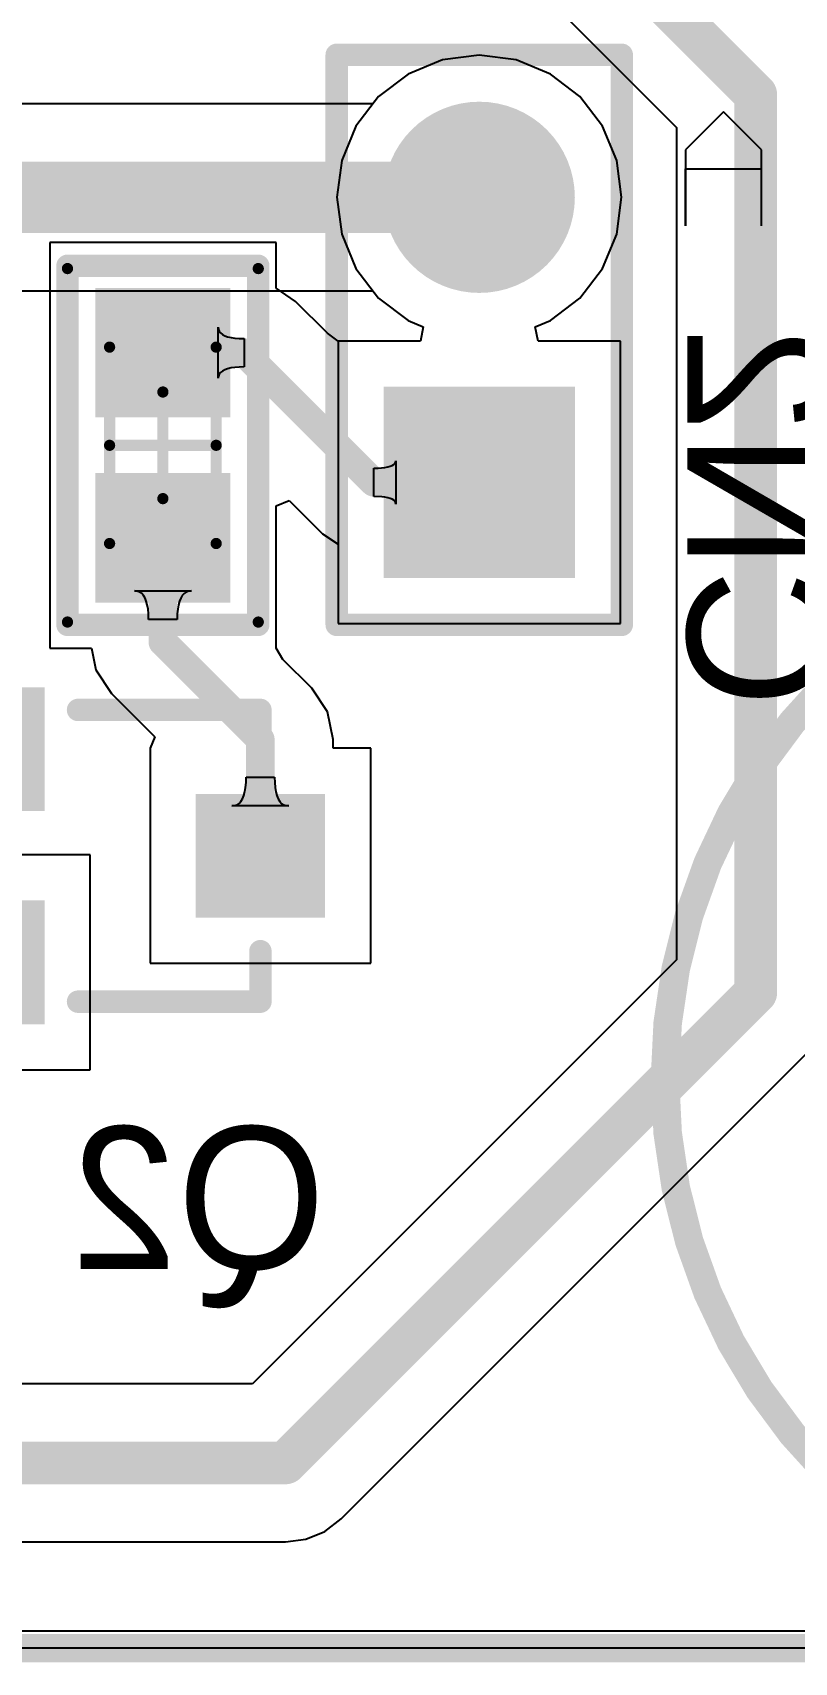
# Model space of a CAD drawing. Extents: x 8 to 204, y 9 to 177.
# Drawn here: x 174.91 to 181.7, y 17.65 to 32.18 of the extents above; entities that cross this region are included whole.
import ezdxf

# ---------------------------------------------------------------- set-up
doc = ezdxf.new("R2010")
doc.units = 0
doc.layers.get('0').update_dxf_attribs({"linetype": 'CONTINUOUS'})
for name, color, linetype in [('BOTTOMLAYER', 5, 'CONTINUOUS'), ('BOTTOMOVERLAY', 54, 'CONTINUOUS'), ('BOTTOMPASTE', 16, 'CONTINUOUS'), ('BOTTOMSOLDER', 6, 'CONTINUOUS'), ('MECHANICAL13', 56, 'CONTINUOUS'), ('MECHANICAL15', 56, 'CONTINUOUS'), ('MECHANICAL3', 76, 'CONTINUOUS'), ('MULTILAYER', 9, 'CONTINUOUS'), ('PADHOLELAYER', 156, 'CONTINUOUS'), ('TOPLAYER', 1, 'CONTINUOUS'), ('TOPOVERLAY', 2, 'CONTINUOUS'), ('TOPSOLDER', 216, 'CONTINUOUS')]:
    doc.layers.add(name, color=color, linetype=linetype)

# ---------------------------------------------------------------- blocks, each defined once
blk = doc.blocks.new('______3_115')
at = {"layer": 'BOTTOMLAYER', "const_width": 0.762}
blk.add_lwpolyline([(-0.381, 0, 1), (0.381, 0, 1)], format="xyb", close=True, dxfattribs=at)
at = {"layer": 'BOTTOMSOLDER', "const_width": 0.864}
blk.add_lwpolyline([(-0.432, 0, 1), (0.432, 0, 1)], format="xyb", close=True, dxfattribs=at)
at = {"layer": 'MULTILAYER', "const_width": 0.762}
blk.add_lwpolyline([(-0.381, 0, 1), (0.381, 0, 1)], format="xyb", close=True, dxfattribs=at)
at = {"layer": 'PADHOLELAYER', "const_width": 1.5}
blk.add_lwpolyline([(-0.75, 0, 1), (0.75, 0, 1)], format="xyb", close=True, dxfattribs=at)
at = {"layer": 'TOPLAYER', "const_width": 0.762}
blk.add_lwpolyline([(-0.381, 0, 1), (0.381, 0, 1)], format="xyb", close=True, dxfattribs=at)
at = {"layer": 'TOPOVERLAY'}
for points, const_width in [([(5, 0, 1), (-5, 0, 1)], 0.254), ([(-5.064, 0, 1), (-4.937, 0, 1)], 0.127), ([(4.937, 0, 1), (5.064, 0, 1)], 0.127)]:
    blk.add_lwpolyline(points, format="xyb", close=True, dxfattribs=dict(at, const_width=const_width))
at = {"layer": 'TOPSOLDER', "const_width": 0.864}
blk.add_lwpolyline([(-0.432, 0, 1), (0.432, 0, 1)], format="xyb", close=True, dxfattribs=at)
blk = doc.blocks.new('0603___MONTAGEM_M_QUINA_09')
at = {"layer": 'BOTTOMLAYER'}
for points in [[(-1.3, 0.5), (-1.3, -0.5), (-0.35, 0.5), (-0.35, -0.5)], [(0.35, 0.5), (0.35, -0.5), (1.3, 0.5), (1.3, -0.5)]]:
    blk.add_solid(points, dxfattribs=at)
at = {"layer": 'BOTTOMOVERLAY', "const_width": 0.2}
for points in [[(-1.6, 0.85), (-1.6, -0.85)], [(-1.6, 0.85), (1.6, 0.85)], [(1.6, 0.85), (1.6, -0.85)], [(-1.6, -0.85), (1.6, -0.85)]]:
    blk.add_lwpolyline(points, dxfattribs=at)
at = {"layer": 'BOTTOMOVERLAY', "const_width": 0.1}
for points in [[(-1.65, 0.85, 1), (-1.55, 0.85, 1)], [(-1.65, 0.85, 1), (-1.55, 0.85, 1)], [(1.55, 0.85, 1), (1.65, 0.85, 1)], [(1.55, 0.85, 1), (1.65, 0.85, 1)], [(-1.65, -0.85, 1), (-1.55, -0.85, 1)], [(-1.65, -0.85, 1), (-1.55, -0.85, 1)], [(1.55, -0.85, 1), (1.65, -0.85, 1)], [(1.55, -0.85, 1), (1.65, -0.85, 1)]]:
    blk.add_lwpolyline(points, format="xyb", close=True, dxfattribs=at)
at = {"layer": 'BOTTOMPASTE'}
for points in [[(-1.3, 0.5), (-1.3, -0.5), (-0.35, 0.5), (-0.35, -0.5)], [(0.35, 0.5), (0.35, -0.5), (1.3, 0.5), (1.3, -0.5)]]:
    blk.add_solid(points, dxfattribs=at)
at = {"layer": 'BOTTOMSOLDER'}
for points in [[(-1.402, 0.602), (-1.402, -0.602), (-0.248, 0.602), (-0.248, -0.602)], [(0.248, 0.602), (0.248, -0.602), (1.402, 0.602), (1.402, -0.602)]]:
    blk.add_solid(points, dxfattribs=at)
at = {"layer": 'MECHANICAL13', "const_width": 0.1}
for points in [[(-0.875, 0.475), (-0.875, -0.475)], [(-0.875, 0.475), (0.875, 0.475)], [(0.875, 0.475), (0.875, -0.475)], [(-0.875, -0.475), (0.875, -0.475)]]:
    blk.add_lwpolyline(points, dxfattribs=at)
at = {"layer": 'MECHANICAL13', "const_width": 0.05}
for points in [[(-0.9, 0.475, 1), (-0.85, 0.475, 1)], [(-0.9, 0.475, 1), (-0.85, 0.475, 1)], [(0.85, 0.475, 1), (0.9, 0.475, 1)], [(0.85, 0.475, 1), (0.9, 0.475, 1)], [(-0.9, -0.475, 1), (-0.85, -0.475, 1)], [(-0.9, -0.475, 1), (-0.85, -0.475, 1)], [(0.85, -0.475, 1), (0.9, -0.475, 1)], [(0.85, -0.475, 1), (0.9, -0.475, 1)]]:
    blk.add_lwpolyline(points, format="xyb", close=True, dxfattribs=at)
at = {"layer": 'MECHANICAL15', "const_width": 0.1}
for points in [[(-1.575, 0.85), (-1.575, -0.85)], [(-1.575, 0.85), (1.575, 0.85)], [(1.575, 0.85), (1.575, -0.85)], [(0, 0.475), (0, -0.475)], [(-0.475, 0), (0.475, 0)], [(-1.575, -0.85), (1.575, -0.85)]]:
    blk.add_lwpolyline(points, dxfattribs=at)
at = {"layer": 'MECHANICAL15', "const_width": 0.05}
for points in [[(-1.6, 0.85, 1), (-1.55, 0.85, 1)], [(-1.6, 0.85, 1), (-1.55, 0.85, 1)], [(1.55, 0.85, 1), (1.6, 0.85, 1)], [(1.55, 0.85, 1), (1.6, 0.85, 1)], [(-0.025, 0.475, 1), (0.025, 0.475, 1)], [(-0.5, 0, 1), (-0.45, 0, 1)], [(0.45, 0, 1), (0.5, 0, 1)], [(-0.025, -0.475, 1), (0.025, -0.475, 1)], [(-1.6, -0.85, 1), (-1.55, -0.85, 1)], [(-1.6, -0.85, 1), (-1.55, -0.85, 1)], [(1.55, -0.85, 1), (1.6, -0.85, 1)], [(1.55, -0.85, 1), (1.6, -0.85, 1)]]:
    blk.add_lwpolyline(points, format="xyb", close=True, dxfattribs=at)
blk = doc.blocks.new('SOT_23B_B_193')
at = {"layer": 'BOTTOMLAYER'}
for points in [[(-1.4, 0.775), (-0.5, 0.775), (-1.4, 1.725), (-0.5, 1.725)], [(0.5, 0.775), (1.4, 0.775), (0.5, 1.725), (1.4, 1.725)], [(-0.45, -1.725), (0.45, -1.725), (-0.45, -0.775), (0.45, -0.775)]]:
    blk.add_solid(points, dxfattribs=at)
at = {"layer": 'BOTTOMOVERLAY'}
for points, const_width in [([(-1.825, 1.25, 1), (-2.075, 1.25, 1)], 0.25), ([(-2.138, 1.25, 1), (-2.013, 1.25, 1)], 0.125), ([(-1.887, 1.25, 1), (-1.763, 1.25, 1)], 0.125), ([(-1.35, 0.375, 1), (-1.25, 0.375, 1)], 0.1), ([(1.25, 0.375, 1), (1.35, 0.375, 1)], 0.1), ([(-1.35, -1.25, 1), (-1.25, -1.25, 1)], 0.1), ([(-1.35, -1.25, 1), (-1.25, -1.25, 1)], 0.1), ([(-0.9, -1.25, 1), (-0.8, -1.25, 1)], 0.1), ([(0.8, -1.25, 1), (0.9, -1.25, 1)], 0.1), ([(1.25, -1.25, 1), (1.35, -1.25, 1)], 0.1), ([(1.25, -1.25, 1), (1.35, -1.25, 1)], 0.1)]:
    blk.add_lwpolyline(points, format="xyb", close=True, dxfattribs=dict(at, const_width=const_width))
at = {"layer": 'BOTTOMOVERLAY', "const_width": 0.2}
for points in [[(-1.3, 0.375), (-1.3, -1.25)], [(1.3, 0.375), (1.3, -1.25)], [(-1.3, -1.25), (-0.85, -1.25)], [(0.85, -1.25), (1.3, -1.25)]]:
    blk.add_lwpolyline(points, dxfattribs=at)
at = {"layer": 'BOTTOMPASTE'}
for points in [[(-1.4, 0.775), (-0.5, 0.775), (-1.4, 1.725), (-0.5, 1.725)], [(0.5, 0.775), (1.4, 0.775), (0.5, 1.725), (1.4, 1.725)], [(-0.45, -1.725), (0.45, -1.725), (-0.45, -0.775), (0.45, -0.775)]]:
    blk.add_solid(points, dxfattribs=at)
at = {"layer": 'BOTTOMSOLDER'}
for points in [[(-1.502, 0.673), (-0.398, 0.673), (-1.502, 1.827), (-0.398, 1.827)], [(0.398, 0.673), (1.502, 0.673), (0.398, 1.827), (1.502, 1.827)], [(-0.552, -1.827), (0.552, -1.827), (-0.552, -0.673), (0.552, -0.673)]]:
    blk.add_solid(points, dxfattribs=at)
blk = doc.blocks.new('HDR1X2_B_210')
at = {"layer": 'BOTTOMLAYER', "const_width": 0.75}
blk.add_lwpolyline([(2.165, 0, 1), (2.915, 0, 1)], format="xyb", close=True, dxfattribs=at)
at = {"layer": 'BOTTOMLAYER'}
blk.add_solid([(-0.75, -0.75), (0.75, -0.75), (-0.75, 0.75), (0.75, 0.75)], dxfattribs=at)
at = {"layer": 'BOTTOMOVERLAY', "const_width": 0.2}
for points in [[(-1.27, 1.27), (-1.27, -1.27)], [(-1.27, 1.27), (3.81, 1.27)], [(3.81, 1.27), (3.81, -1.27)], [(-1.27, -1.27), (3.81, -1.27)]]:
    blk.add_lwpolyline(points, dxfattribs=at)
at = {"layer": 'BOTTOMOVERLAY', "const_width": 0.1}
for points in [[(-1.32, 1.27, 1), (-1.22, 1.27, 1)], [(-1.32, 1.27, 1), (-1.22, 1.27, 1)], [(3.76, 1.27, 1), (3.86, 1.27, 1)], [(3.76, 1.27, 1), (3.86, 1.27, 1)], [(-1.32, -1.27, 1), (-1.22, -1.27, 1)], [(-1.32, -1.27, 1), (-1.22, -1.27, 1)], [(3.76, -1.27, 1), (3.86, -1.27, 1)], [(3.76, -1.27, 1), (3.86, -1.27, 1)]]:
    blk.add_lwpolyline(points, format="xyb", close=True, dxfattribs=at)
at = {"layer": 'BOTTOMSOLDER', "const_width": 0.852}
blk.add_lwpolyline([(2.114, 0, 1), (2.966, 0, 1)], format="xyb", close=True, dxfattribs=at)
at = {"layer": 'BOTTOMSOLDER'}
blk.add_solid([(-0.852, -0.852), (0.852, -0.852), (-0.852, 0.852), (0.852, 0.852)], dxfattribs=at)
at = {"layer": 'MULTILAYER', "const_width": 0.75}
blk.add_lwpolyline([(2.165, 0, 1), (2.915, 0, 1)], format="xyb", close=True, dxfattribs=at)
at = {"layer": 'MULTILAYER'}
blk.add_solid([(-0.75, -0.75), (0.75, -0.75), (-0.75, 0.75), (0.75, 0.75)], dxfattribs=at)
at = {"layer": 'PADHOLELAYER', "const_width": 0.45}
for points in [[(-0.225, 0, 1), (0.225, 0, 1)], [(2.315, 0, 1), (2.765, 0, 1)]]:
    blk.add_lwpolyline(points, format="xyb", close=True, dxfattribs=at)
at = {"layer": 'TOPLAYER', "const_width": 0.75}
blk.add_lwpolyline([(2.165, 0, 1), (2.915, 0, 1)], format="xyb", close=True, dxfattribs=at)
at = {"layer": 'TOPLAYER'}
blk.add_solid([(-0.75, -0.75), (0.75, -0.75), (-0.75, 0.75), (0.75, 0.75)], dxfattribs=at)
at = {"layer": 'TOPSOLDER', "const_width": 0.852}
blk.add_lwpolyline([(2.114, 0, 1), (2.966, 0, 1)], format="xyb", close=True, dxfattribs=at)
at = {"layer": 'TOPSOLDER'}
blk.add_solid([(-0.852, -0.852), (0.852, -0.852), (-0.852, 0.852), (0.852, 0.852)], dxfattribs=at)

msp = doc.modelspace()

# ---------------------------------------------------------------- linework, layer by layer
at = {"layer": 'BOTTOMLAYER'}
for p, q in [((178.892, 31.977), (178.564, 31.934)), ((179.221, 31.934), (178.892, 31.977)), ((178.258, 31.807), (177.995, 31.606)), ((178.564, 31.934), (178.258, 31.807)), ((179.527, 31.807), (179.221, 31.934)), ((179.789, 31.606), (179.527, 31.807)), ((177.995, 31.606), (177.793, 31.343)), ((179.991, 31.343), (179.789, 31.606)), ((177.793, 31.343), (177.667, 31.037)), ((180.118, 31.037), (179.991, 31.343)), ((177.667, 31.037), (177.623, 30.709)), ((180.161, 30.709), (180.118, 31.037)), ((177.623, 30.709), (177.667, 30.38)), ((180.118, 30.38), (180.161, 30.709)), ((177.667, 30.38), (177.793, 30.074)), ((179.991, 30.074), (180.118, 30.38)), ((177.081, 30.307), (175.065, 30.307)), ((175.065, 30.307), (175.065, 28.341)), ((177.081, 29.898), (177.081, 30.307)), ((177.793, 30.074), (177.995, 29.811)), ((179.789, 29.811), (179.991, 30.074)), ((177.255, 29.781), (177.081, 29.898)), ((177.54, 29.497), (177.255, 29.781)), ((177.995, 29.811), (178.258, 29.61)), ((179.527, 29.61), (179.789, 29.811)), ((176.567, 29.096), (176.567, 29.551)), ((176.567, 29.551), (176.569, 29.532)), ((176.569, 29.532), (176.576, 29.515)), ((176.576, 29.515), (176.587, 29.5)), ((176.587, 29.5), (176.604, 29.487)), ((176.604, 29.487), (176.624, 29.476)), ((177.634, 29.427), (177.54, 29.497)), ((178.258, 29.61), (178.393, 29.554)), ((178.393, 29.554), (178.368, 29.427)), ((179.391, 29.554), (179.527, 29.61)), ((179.416, 29.427), (179.391, 29.554)), ((176.624, 29.476), (176.65, 29.467)), ((176.65, 29.467), (176.68, 29.46)), ((176.68, 29.46), (176.714, 29.455)), ((176.714, 29.455), (176.754, 29.452)), ((176.754, 29.452), (176.797, 29.451)), ((176.797, 29.451), (176.797, 29.197)), ((178.368, 29.427), (177.634, 29.427)), ((177.634, 29.427), (177.634, 29.427)), ((177.634, 29.427), (177.634, 29.427)), ((180.15, 29.427), (179.416, 29.427)), ((180.15, 26.911), (180.15, 29.427)), ((176.754, 29.196), (176.714, 29.193)), ((176.797, 29.197), (176.754, 29.196)), ((176.569, 29.115), (176.567, 29.096)), ((176.576, 29.132), (176.569, 29.115)), ((176.587, 29.147), (176.576, 29.132)), ((176.604, 29.16), (176.587, 29.147)), ((176.624, 29.171), (176.604, 29.16)), ((176.65, 29.18), (176.624, 29.171)), ((176.68, 29.188), (176.65, 29.18)), ((176.714, 29.193), (176.68, 29.188)), ((175.065, 28.341), (175.065, 26.691)), ((178.117, 28.319), (178.131, 28.328)), ((178.131, 28.328), (178.14, 28.338)), ((178.14, 28.338), (178.146, 28.349)), ((178.146, 28.349), (178.148, 28.361)), ((178.148, 28.361), (178.148, 27.976)), ((177.952, 28.042), (177.952, 28.296)), ((177.952, 28.296), (177.99, 28.296)), ((177.99, 28.296), (178.052, 28.302)), ((178.052, 28.302), (178.078, 28.306)), ((178.078, 28.306), (178.099, 28.312)), ((178.099, 28.312), (178.117, 28.319)), ((178.023, 28.039), (177.952, 28.042)), ((178.052, 28.036), (178.023, 28.039)), ((178.078, 28.031), (178.052, 28.036)), ((177.081, 27.959), (177.198, 28.007)), ((177.081, 26.691), (177.081, 27.959)), ((177.198, 28.007), (177.495, 27.711)), ((178.099, 28.025), (178.078, 28.031)), ((178.117, 28.018), (178.099, 28.025)), ((178.131, 28.009), (178.117, 28.018)), ((178.14, 27.999), (178.131, 28.009)), ((178.146, 27.988), (178.14, 27.999)), ((178.148, 27.976), (178.146, 27.988)), ((177.495, 27.711), (177.634, 27.618)), ((177.634, 27.618), (177.634, 26.911)), ((175.843, 27.199), (175.819, 27.202)), ((175.819, 27.202), (176.327, 27.202)), ((175.865, 27.191), (175.843, 27.199)), ((175.884, 27.179), (175.865, 27.191)), ((175.9, 27.161), (175.884, 27.179)), ((175.914, 27.138), (175.9, 27.161)), ((176.246, 27.161), (176.232, 27.138)), ((176.262, 27.179), (176.246, 27.161)), ((176.281, 27.191), (176.262, 27.179)), ((176.303, 27.199), (176.281, 27.191)), ((176.327, 27.202), (176.303, 27.199)), ((175.925, 27.11), (175.914, 27.138)), ((175.934, 27.077), (175.925, 27.11)), ((175.941, 27.039), (175.934, 27.077)), ((175.945, 26.996), (175.941, 27.039)), ((176.205, 27.039), (176.201, 26.996)), ((176.211, 27.077), (176.205, 27.039)), ((176.22, 27.11), (176.211, 27.077)), ((176.232, 27.138), (176.22, 27.11)), ((175.946, 26.948), (175.945, 26.996)), ((176.2, 26.948), (175.946, 26.948)), ((176.201, 26.996), (176.2, 26.948)), ((177.634, 26.911), (180.15, 26.911)), ((175.065, 26.691), (175.436, 26.691)), ((175.436, 26.691), (175.475, 26.498)), ((177.143, 26.591), (177.081, 26.691)), ((177.081, 26.691), (177.081, 26.691)), ((177.081, 26.691), (177.081, 26.691)), ((177.4, 26.335), (177.143, 26.591)), ((175.475, 26.498), (175.615, 26.288)), ((175.615, 26.288), (176.001, 25.902)), ((177.54, 26.125), (177.4, 26.335)), ((177.589, 25.877), (177.54, 26.125)), ((176.001, 25.902), (175.959, 25.799)), ((177.589, 25.799), (177.589, 25.877)), ((175.959, 25.799), (175.959, 25.799)), ((175.959, 25.799), (175.959, 23.883)), ((177.925, 25.799), (177.589, 25.799)), ((177.925, 23.883), (177.925, 25.799)), ((176.803, 25.411), (176.81, 25.45)), ((176.81, 25.45), (176.814, 25.493)), ((176.814, 25.493), (176.815, 25.542)), ((176.815, 25.542), (177.069, 25.542)), ((177.069, 25.542), (177.07, 25.493)), ((177.07, 25.493), (177.074, 25.45)), ((177.074, 25.45), (177.08, 25.411)), ((176.688, 25.285), (176.712, 25.288)), ((177.196, 25.285), (176.688, 25.285)), ((176.712, 25.288), (176.734, 25.295)), ((176.734, 25.295), (176.753, 25.308)), ((176.753, 25.308), (176.769, 25.326)), ((176.769, 25.326), (176.783, 25.349)), ((176.783, 25.349), (176.794, 25.378)), ((176.794, 25.378), (176.803, 25.411)), ((177.08, 25.411), (177.089, 25.378)), ((177.089, 25.378), (177.101, 25.349)), ((177.101, 25.349), (177.115, 25.326)), ((177.115, 25.326), (177.131, 25.308)), ((177.131, 25.308), (177.15, 25.295)), ((177.15, 25.295), (177.172, 25.288)), ((177.172, 25.288), (177.196, 25.285)), ((175.425, 24.849), (173.459, 24.849)), ((175.425, 22.933), (175.425, 24.849)), ((175.959, 23.883), (177.925, 23.883)), ((173.614, 22.933), (175.425, 22.933)), ((190.119, 17.78), (14.605, 17.78))]:
    msp.add_line(p, q, dxfattribs=at)
at = {"layer": 'BOTTOMLAYER', "const_width": 0.254}
for points in [[(176.073, 29.324), (176.797, 29.324)], [(176.797, 29.324), (177.952, 28.169)], [(177.952, 28.169), (178.892, 28.169)], [(176.073, 26.746), (176.073, 27.674)], [(176.073, 26.746), (176.942, 25.877)], [(176.942, 24.841), (176.942, 25.877)]]:
    msp.add_lwpolyline(points, dxfattribs=at)
at = {"layer": 'BOTTOMLAYER', "const_width": 0.127}
for points in [[(176.009, 29.324, 1), (176.136, 29.324, 1)], [(176.734, 29.324, 1), (176.861, 29.324, 1)], [(176.734, 29.324, 1), (176.861, 29.324, 1)], [(177.889, 28.169, 1), (178.016, 28.169, 1)], [(177.889, 28.169, 1), (178.016, 28.169, 1)], [(178.829, 28.169, 1), (178.956, 28.169, 1)], [(176.009, 27.674, 1), (176.136, 27.674, 1)], [(176.009, 26.746, 1), (176.136, 26.746, 1)], [(176.009, 26.746, 1), (176.136, 26.746, 1)], [(176.878, 25.877, 1), (177.005, 25.877, 1)], [(176.878, 25.877, 1), (177.005, 25.877, 1)], [(176.878, 24.841, 1), (177.005, 24.841, 1)]]:
    msp.add_lwpolyline(points, format="xyb", close=True, dxfattribs=at)
at = {"layer": 'BOTTOMOVERLAY'}
for p, q in [((181.068, 31.47), (180.73, 31.132)), ((181.407, 31.132), (181.068, 31.47)), ((180.73, 31.132), (180.73, 30.455)), ((181.407, 30.455), (181.407, 31.132)), ((180.73, 30.455), (180.73, 30.962)), ((180.73, 30.962), (181.407, 30.962))]:
    msp.add_line(p, q, dxfattribs=at)
at = {"layer": 'MECHANICAL3', "const_width": 0.254}
msp.add_lwpolyline([(14.605, 17.78), (190.5, 17.78)], dxfattribs=at)
at = {"layer": 'TOPLAYER'}
for p, q in [((177.153, 34.83), (180.651, 31.331)), ((178.892, 31.977), (178.564, 31.934)), ((179.221, 31.934), (178.892, 31.977)), ((178.258, 31.807), (177.995, 31.606)), ((178.564, 31.934), (178.258, 31.807)), ((179.527, 31.807), (179.221, 31.934)), ((179.789, 31.606), (179.527, 31.807)), ((177.945, 31.541), (172.168, 31.541)), ((177.995, 31.606), (177.945, 31.541)), ((179.991, 31.343), (179.789, 31.606)), ((180.118, 31.037), (179.991, 31.343)), ((180.651, 31.331), (180.651, 23.914)), ((180.161, 30.709), (180.118, 31.037)), ((180.118, 30.38), (180.161, 30.709)), ((179.991, 30.074), (180.118, 30.38)), ((179.789, 29.811), (179.991, 30.074)), ((172.168, 29.876), (177.945, 29.876)), ((177.945, 29.876), (177.995, 29.811)), ((177.995, 29.811), (178.258, 29.61)), ((179.527, 29.61), (179.789, 29.811)), ((178.258, 29.61), (178.393, 29.554)), ((178.393, 29.554), (178.368, 29.427)), ((179.391, 29.554), (179.527, 29.61)), ((179.416, 29.427), (179.391, 29.554)), ((178.368, 29.427), (177.634, 29.427)), ((177.634, 29.427), (177.634, 26.911)), ((180.15, 29.427), (179.416, 29.427)), ((180.15, 26.911), (180.15, 29.427)), ((177.634, 26.911), (180.15, 26.911)), ((180.651, 23.914), (176.873, 20.136)), ((177.663, 18.933), (181.854, 23.124)), ((176.873, 20.136), (89.954, 20.136)), ((177.517, 18.821), (177.663, 18.933)), ((177.165, 18.726), (177.347, 18.75)), ((177.347, 18.75), (177.517, 18.821)), ((89.662, 18.726), (177.165, 18.726)), ((190.475, 17.932), (14.808, 17.932))]:
    msp.add_line(p, q, dxfattribs=at)
for points, const_width in [([(177.444, 35.535), (181.356, 31.623)], 0.381), ([(181.356, 23.622), (181.356, 31.623)], 0.381), ([(171.221, 30.709), (178.892, 30.709)], 0.635), ([(177.165, 19.431), (181.356, 23.622)], 0.381), ([(89.662, 19.431), (177.165, 19.431)], 0.381)]:
    msp.add_lwpolyline(points, dxfattribs=dict(at, const_width=const_width))
for points, const_width in [([(181.261, 31.623, 1), (181.451, 31.623, 1)], 0.191), ([(181.261, 31.623, 1), (181.451, 31.623, 1)], 0.191), ([(178.733, 30.709, 1), (179.051, 30.709, 1)], 0.318), ([(181.261, 23.622, 1), (181.451, 23.622, 1)], 0.191), ([(181.261, 23.622, 1), (181.451, 23.622, 1)], 0.191), ([(177.07, 19.431, 1), (177.26, 19.431, 1)], 0.191), ([(177.07, 19.431, 1), (177.26, 19.431, 1)], 0.191)]:
    msp.add_lwpolyline(points, format="xyb", close=True, dxfattribs=dict(at, const_width=const_width))

# ---------------------------------------------------------------- block references
at = {"rotation": 90}
for name, p in [('HDR1X2_B_210', (178.892, 28.169)), ('0603___MONTAGEM_M_QUINA_09', (176.073, 28.499)), ('SOT_23B_B_193', (175.692, 24.841))]:
    msp.add_blockref(name, p, dxfattribs=at)
msp.add_blockref('______3_115', (185.547, 22.86))

# ---------------------------------------------------------------- texts
at = {"layer": 'BOTTOMOVERLAY', "text_generation_flag": 2}
msp.add_text('CN2', height=1.27, rotation=270, dxfattribs=at).set_placement((180.746, 26.162))
msp.add_text('Q2', height=1.27, dxfattribs=at).set_placement((177.521, 21.158))

doc.saveas('drawing.dxf')
